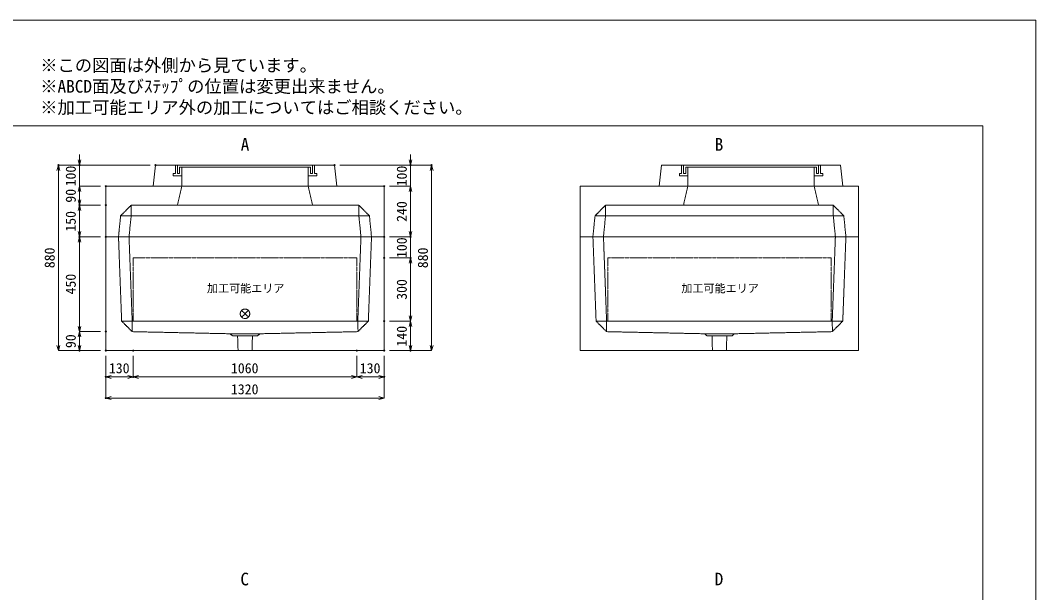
# Model space of a CAD drawing. Units: millimetres, scale not verified. Extents: x -3712 to 3712, y -2625 to 2625.
# Drawn here: x -1103 to 3712, y -91 to 2625 of the extents above; entities that cross this region are included whole.
import ezdxf
from ezdxf.enums import TextEntityAlignment as Align

# ---------------------------------------------------------------- set-up
doc = ezdxf.new("R2010")
doc.units = ezdxf.units.MM
doc.header["$LTSCALE"] = 10
doc.header["$PDMODE"] = 32
doc.header["$PDSIZE"] = 5
doc.linetypes.add('LONG_DASHED1', pattern=[7, 6, -1])
doc.linetypes.add('LONG_DOUBLE_CHAIN', pattern=[21.8, 18, -1, 0.6, -0.6, 0.6, -1])
for name, color, linetype, lineweight in [('0-0_D-TTL', 7, 'Continuous', 9), ('0-1_Defpoints', 7, 'Continuous', 9), ('0-3_D-TTL-TXT', 7, 'Continuous', 9), ('0-4_D-STR-TXT', 7, 'Continuous', 9), ('0-5_D-STR-DIM', 3, 'Continuous', 9), ('0-6_0', 7, 'Continuous', 9), ('0-7_D-STR', 7, 'LONG_DASHED1', 9), ('0-9_D-STR-STR4', 134, 'LONG_DASHED1', 9), ('0-A_D-STR-STR5', 1, 'LONG_DOUBLE_CHAIN', 9)]:
    doc.layers.add(name, color=color, linetype=linetype, lineweight=lineweight)
doc.styles.add('ＭＳ ゴシック', font='')
doc.styles.get('ＭＳ ゴシック').set_extended_font_data('MS Gothic')

# ---------------------------------------------------------------- blocks, each defined once
blk = doc.blocks.new('A$C4DE05FD1')
at = {"layer": '0-0_D-TTL', "color": 134}
for p, q in [((2000, 38000), (57400, 38000)), ((57400, 38000), (57400, 2000))]:
    blk.add_line(p, q, dxfattribs=at)
at = {"layer": '0-1_Defpoints', "color": 134}
for p, q in [((0, 42000), (59400, 42000)), ((59400, 42000), (59400, 0))]:
    blk.add_line(p, q, dxfattribs=at)
at = {"layer": '0-3_D-TTL-TXT', "style": 'ＭＳ ゴシック'}
for s, p in [('※この図面は外側から見ています。', (21630.46, 39907.83)), ('※ABCD面及びｽﾃｯﾌﾟの位置は変更出来ません。', (21630.46, 39107.83)), ('※加工可能エリア外の加工についてはご相談ください。', (21630.46, 38307.83))]:
    blk.add_text(s, height=481.1, dxfattribs=at).set_placement(p, align=Align.BOTTOM_LEFT)
blk = doc.blocks.new('_Open30')
at = {"layer": '0-6_0'}
blk.add_line((0, 0), (-10, 0), dxfattribs=at)
blk.add_lwpolyline([(-10, 2.679), (0, 0), (-10, -2.679)], dxfattribs=at)
blk = doc.blocks.new('A$C31CA379A')
at = {"layer": '0-4_D-STR-TXT', "style": 'ＭＳ ゴシック'}
for s, p in [('A', (-162.94, -1095.26)), ('B', (17819.31, -1095.26)), ('C', (-175.69, -17595.27)), ('D', (17819.31, -17595.27))]:
    blk.add_text(s, height=481.1, dxfattribs=at).set_placement(p, align=Align.BOTTOM_LEFT)
blk = doc.blocks.new('A$C6FFA394C')
at = {"layer": '0-7_D-STR', "linetype": 'Continuous'}
for p, q in [((-6600, 2400), (6600, 2400)), ((-6600, 0), (-6600, 2400)), ((6600, 2400), (6600, 0)), ((-6600, 0), (6600, 0))]:
    blk.add_line(p, q, dxfattribs=at)
at = {"layer": '0-7_D-STR'}
for p, q in [((-3000, 2400), (-3200, 1500)), ((3000, 2400), (3200, 1500)), ((-5900, 1000), (-5400, 1500)), ((-5400, 1500), (5400, 1500)), ((-5400, 1000), (-5400, 1500)), ((5900, 1000), (5400, 1500)), ((5400, 1000), (5400, 1500)), ((-5900, 1000), (-6000, 0)), ((-5900, 1000), (5900, 1000)), ((-5400, 1000), (-5500, 0)), ((5400, 1000), (5500, 0)), ((5900, 1000), (6000, 0))]:
    blk.add_line(p, q, dxfattribs=at)
blk = doc.blocks.new('A$C019679C0')
at = {"layer": '0-7_D-STR', "linetype": 'Continuous'}
for p, q in [((-4350, 0), (-4250, 1000)), ((4250, 1000), (-4250, 1000)), ((4350, 0), (4250, 1000)), ((-4350, 0), (4350, 0))]:
    blk.add_line(p, q, dxfattribs=at)
at = {"layer": '0-7_D-STR'}
for p, q in [((-3000, 0), (-3000, 900)), ((3000, 900), (3000, 0))]:
    blk.add_line(p, q, dxfattribs=at)
at = {"layer": '0-9_D-STR-STR4'}
for points in [[(-3300, 1000), (-3300, 600), (-3400, 600), (-3400, 500), (-3000, 500)], [(-3000, 900), (-3100, 900), (-3100, 600), (-3200, 600), (-3200, 1000)], [(3300, 1000), (3300, 600), (3400, 600), (3400, 500), (3000, 500)], [(3100, 900), (3100, 600), (3200, 600), (3200, 1000)], [(-3000, 900), (3000, 900), (3100, 900)]]:
    blk.add_lwpolyline(points, dxfattribs=at)
blk = doc.blocks.new('A$C7CF44FCC')
at = {"layer": '0-7_D-STR', "linetype": 'Continuous'}
for p, q in [((6600, 2400), (-6600, 2400)), ((-6600, 2400), (-6600, 0)), ((6600, 0), (6600, 2400)), ((6600, 0), (-6600, 0))]:
    blk.add_line(p, q, dxfattribs=at)
at = {"layer": '0-7_D-STR'}
for p, q in [((-1500, 2400), (-1700, 1500)), ((4500, 2400), (4700, 1500)), ((-5900, 1000), (-5400, 1500)), ((5400, 1500), (-5400, 1500)), ((-5400, 1000), (-5400, 1500)), ((5900, 1000), (5400, 1500)), ((5400, 1000), (5400, 1500)), ((-5900, 1000), (-6000, 0)), ((-5900, 1000), (5900, 1000)), ((-5400, 1000), (-5500, 0)), ((5400, 1000), (5500, 0)), ((5900, 1000), (6000, 0))]:
    blk.add_line(p, q, dxfattribs=at)
blk = doc.blocks.new('A$C11247C4C')
at = {"layer": '0-7_D-STR', "linetype": 'Continuous'}
for p, q in [((-6600, 0), (6600, 0)), ((-6600, -5400), (-6600, 0)), ((6600, -5400), (6600, 0)), ((-6600, -5400), (6600, -5400))]:
    blk.add_line(p, q, dxfattribs=at)
at = {"layer": '0-7_D-STR'}
for p, q in [((-6000, 0), (-5850, -4000)), ((-5500, 0), (-5350, -4000)), ((5500, 0), (5350, -4000)), ((6000, 0), (5850, -4000)), ((-5350, -4500), (-5850, -4000)), ((5850, -4000), (-5850, -4000)), ((-5360.7, -4499.8), (-5350, -4000)), ((5350, -4500), (5850, -4000)), ((5360.7, -4499.8), (5350, -4000)), ((-5350, -4500), (-700, -4600)), ((-600, -4690), (-700, -4600)), ((700, -4600), (-700, -4600)), ((600, -4690), (-600, -4690)), ((-329.8, -5400), (-352.5, -4690)), ((329.8, -5400), (352.5, -4690)), ((600, -4690), (700, -4600)), ((5350, -4500), (700, -4600))]:
    blk.add_line(p, q, dxfattribs=at)
at = {"layer": '0-A_D-STR-STR5'}
for p, q in [((-5300, -1000), (-5300, -4000)), ((5300, -1000), (-5300, -1000)), ((5300, -1000), (5300, -4000)), ((5300, -4000), (-5300, -4000))]:
    blk.add_line(p, q, dxfattribs=at)
blk = doc.blocks.new('A$C1C640AAB')
at = {"layer": '0-A_D-STR-STR5'}
for p, q in [((-159.1, -159.1), (159.1, 159.1)), ((-159.1, 159.1), (159.1, -159.1))]:
    blk.add_line(p, q, dxfattribs=at)
blk.add_circle((0, 0), 225, dxfattribs=at)
blk = doc.blocks.new('A$C26d0e34a')
at = {"layer": '0-7_D-STR'}
blk.add_blockref('A$C11247C4C', (0, 0), dxfattribs=at)
at = {"layer": '0-A_D-STR-STR5'}
blk.add_blockref('A$C1C640AAB', (0, -3650), dxfattribs=at)

msp = doc.modelspace()

# ---------------------------------------------------------------- linework, layer by layer
at = {"layer": '0-1_Defpoints'}
for p in [(-922.5, 1937.5), (-822.5, 1937.5), (-462.5, 1937.5), (387.5, 1937.5), (747.5, 1937.5), (847.5, 1937.5), (-697.5, 1837.5), (622.5, 1837.5), (-822.5, 1747.5), (-697.5, 1747.5), (-822.5, 1597.5), (-697.5, 1597.5), (622.5, 1597.5), (747.5, 1597.5), (622.5, 1497.5), (747.5, 1497.5), (622.5, 1197.5), (-697.5, 1147.5), (-822.5, 1057.5), (-697.5, 1057.5), (-697.5, 1057.5), (-567.5, 1057.5), (492.5, 1057.5), (622.5, 1057.5), (622.5, 1057.5), (747.5, 1057.5), (-697.5, 932.5), (-567.5, 932.5), (622.5, 932.5), (-697.5, 832.5)]:
    msp.add_point(p, dxfattribs=at)
at = {"layer": '0-5_D-STR-DIM'}
for p, q in [((-822.5, 1962.5), (-822.5, 1987.5)), ((747.5, 1962.5), (747.5, 1987.5)), ((-487.5, 1937.5), (-922.5, 1937.5)), ((-487.5, 1937.5), (-822.5, 1937.5)), ((-822.5, 1837.5), (-822.5, 1937.5)), ((412.5, 1937.5), (747.5, 1937.5)), ((412.5, 1937.5), (847.5, 1937.5)), ((747.5, 1837.5), (747.5, 1937.5)), ((-922.5, 1082.5), (-922.5, 1912.5)), ((847.5, 1082.5), (847.5, 1912.5)), ((-722.5, 1837.5), (-822.5, 1837.5)), ((-722.5, 1837.5), (-822.5, 1837.5)), ((647.5, 1837.5), (747.5, 1837.5)), ((647.5, 1837.5), (747.5, 1837.5)), ((-822.5, 1812.5), (-822.5, 1772.5)), ((-822.5, 1812.5), (-822.5, 1787.5)), ((747.5, 1812.5), (747.5, 1622.5)), ((747.5, 1812.5), (747.5, 1787.5)), ((-722.5, 1747.5), (-822.5, 1747.5)), ((-722.5, 1747.5), (-822.5, 1747.5)), ((-822.5, 1622.5), (-822.5, 1722.5)), ((747.5, 1622.5), (747.5, 1647.5)), ((-722.5, 1597.5), (-822.5, 1597.5)), ((-722.5, 1597.5), (-822.5, 1597.5)), ((647.5, 1597.5), (747.5, 1597.5)), ((647.5, 1597.5), (747.5, 1597.5)), ((747.5, 1497.5), (747.5, 1597.5)), ((-822.5, 1172.5), (-822.5, 1572.5)), ((647.5, 1497.5), (747.5, 1497.5)), ((647.5, 1497.5), (747.5, 1497.5)), ((747.5, 1472.5), (747.5, 1447.5)), ((747.5, 1222.5), (747.5, 1472.5)), ((647.5, 1197.5), (747.5, 1197.5)), ((647.5, 1197.5), (747.5, 1197.5)), ((747.5, 1172.5), (747.5, 1082.5)), ((-722.5, 1147.5), (-822.5, 1147.5)), ((-722.5, 1147.5), (-822.5, 1147.5)), ((-822.5, 1122.5), (-822.5, 1082.5)), ((-722.5, 1057.5), (-922.5, 1057.5)), ((-722.5, 1057.5), (-822.5, 1057.5)), ((-697.5, 1032.5), (-697.5, 832.5)), ((-697.5, 1032.5), (-697.5, 932.5)), ((-567.5, 1032.5), (-567.5, 932.5)), ((-567.5, 1032.5), (-567.5, 932.5)), ((492.5, 1032.5), (492.5, 932.5)), ((492.5, 1032.5), (492.5, 932.5)), ((622.5, 1032.5), (622.5, 932.5)), ((622.5, 1032.5), (622.5, 832.5)), ((647.5, 1057.5), (747.5, 1057.5)), ((647.5, 1057.5), (847.5, 1057.5)), ((-592.5, 932.5), (-672.5, 932.5)), ((467.5, 932.5), (-542.5, 932.5)), ((517.5, 932.5), (597.5, 932.5)), ((597.5, 832.5), (-672.5, 832.5))]:
    msp.add_line(p, q, dxfattribs=at)

# ---------------------------------------------------------------- block references
at = {"layer": '0-0_D-TTL', "xscale": 0.125, "yscale": 0.125}
msp.add_blockref('A$C4DE05FD1', (-3712.5, -2625), dxfattribs=at)
at = {"layer": '0-4_D-STR-TXT', "xscale": 0.125, "yscale": 0.125}
msp.add_blockref('A$C31CA379A', (-37.5, 2125), dxfattribs=at)
at = {"layer": '0-5_D-STR-DIM', "xscale": 2.5, "yscale": 2.5}
for p, rotation in [((-922.5, 1937.5), 90), ((-822.5, 1937.5), 270), ((747.5, 1937.5), 270), ((847.5, 1937.5), 90), ((-822.5, 1837.5), 90), ((-822.5, 1837.5), 90), ((747.5, 1837.5), 90), ((747.5, 1837.5), 90), ((-822.5, 1747.5), 270), ((-822.5, 1747.5), 90), ((-822.5, 1597.5), 270), ((-822.5, 1597.5), 90), ((747.5, 1597.5), 270), ((747.5, 1597.5), 270), ((747.5, 1497.5), 90), ((747.5, 1497.5), 90), ((747.5, 1197.5), 270), ((-822.5, 1147.5), 270), ((747.5, 1197.5), 90), ((-822.5, 1147.5), 90), ((-922.5, 1057.5), 270), ((-822.5, 1057.5), 270), ((747.5, 1057.5), 270), ((847.5, 1057.5), 270), ((-697.5, 932.5), 180), ((-567.5, 932.5), 180), ((492.5, 932.5), 180), ((-697.5, 832.5), 180)]:
    msp.add_blockref('_Open30', p, dxfattribs=dict(at, rotation=rotation))
for p in [(-567.5, 932.5), (492.5, 932.5), (622.5, 932.5), (622.5, 832.5)]:
    msp.add_blockref('_Open30', p, dxfattribs=at)
at = {"layer": '0-7_D-STR', "xscale": 0.1, "yscale": 0.1}
for name, p in [('A$C019679C0', (-37.5, 1837.5)), ('A$C019679C0', (2362.5, 1837.5)), ('A$C6FFA394C', (-37.5, 1597.5)), ('A$C7CF44FCC', (2212.5, 1597.5)), ('A$C7CF44FCC', (2212.5, 1597.5)), ('A$C26d0e34a', (-37.5, 1597.5)), ('A$C11247C4C', (2212.5, 1597.5))]:
    msp.add_blockref(name, p, dxfattribs=at)

# ---------------------------------------------------------------- texts
at = {"layer": '0-5_D-STR-DIM', "style": 'ＭＳ ゴシック'}
for s, p in [('100', (-825.75, 1836.85)), ('100', (744.25, 1836.85)), ('90', (-825.75, 1759.63)), ('240', (744.25, 1668.5)), ('150', (-825.75, 1621.85)), ('100', (744.25, 1496.85)), ('880', (-925.75, 1448.63)), ('880', (844.25, 1448.63)), ('450', (-825.75, 1324)), ('300', (744.25, 1298.63)), ('140', (744.25, 1076.85)), ('90', (-825.75, 1069.63))]:
    msp.add_text(s, height=48.09, rotation=90, dxfattribs=at).set_placement(p, align=Align.BOTTOM_LEFT)
for s, p in [('130', (-683.15, 935.75)), ('1060', (-104.4, 935.75)), ('130', (506.85, 935.75)), ('1320', (-104.4, 835.75))]:
    msp.add_text(s, height=48.09, dxfattribs=at).set_placement(p, align=Align.BOTTOM_LEFT)
at = {"layer": '0-A_D-STR-STR5', "style": 'ＭＳ ゴシック'}
for p in [(-217.98, 1322.15), (2032.02, 1322.15)]:
    msp.add_text('加工可能エリア', height=38.49, dxfattribs=at).set_placement(p, align=Align.BOTTOM_LEFT)

doc.saveas('drawing.dxf')
